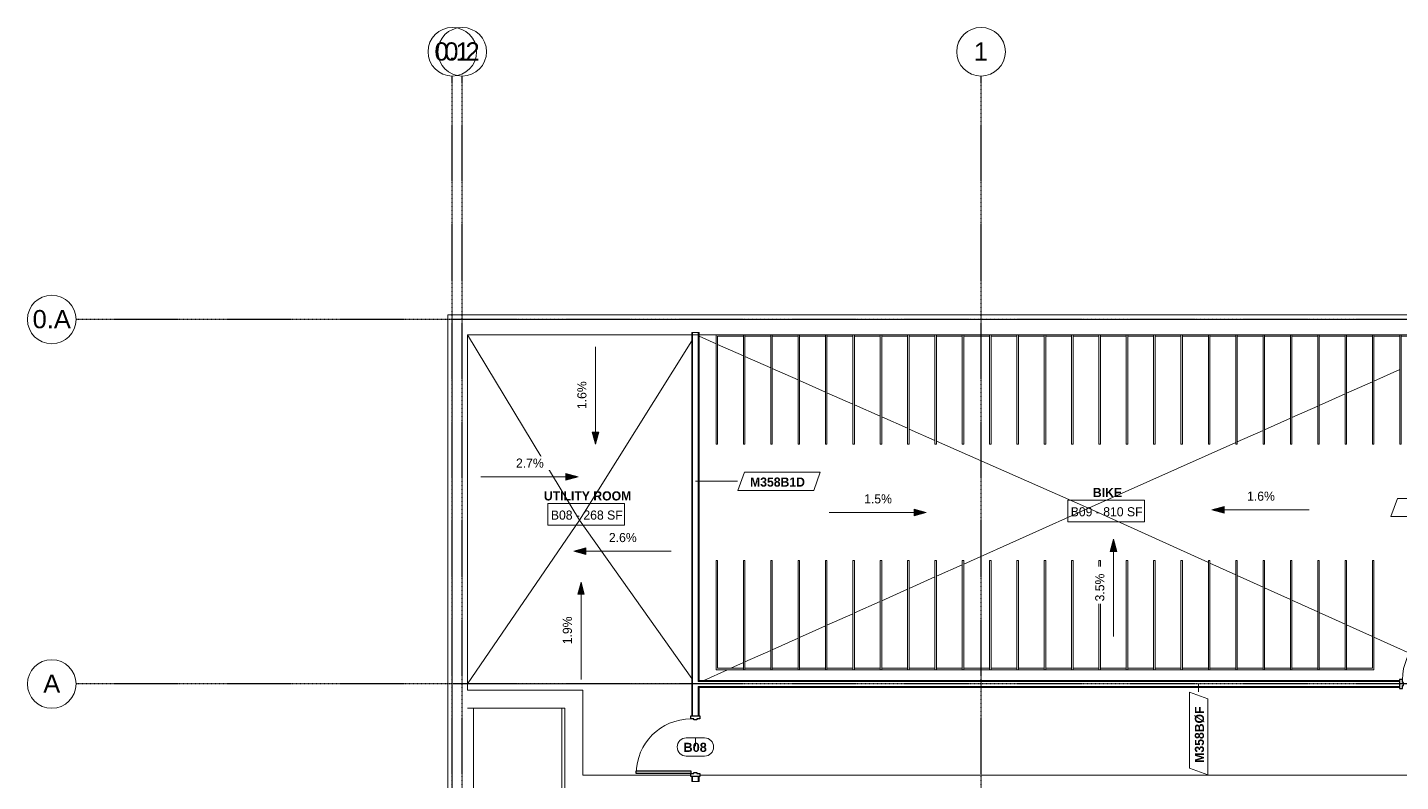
# Model space of a CAD drawing. Header units: inches. Extents: x -4110 to -1846, y 9754 to 12280.
# Drawn here: x -4109 to -3205, y 11783 to 12280 of the extents above; entities that cross this region are included whole.
import ezdxf

# ---------------------------------------------------------------- set-up
doc = ezdxf.new("R2010")
doc.units = ezdxf.units.IN
doc.header["$MEASUREMENT"] = 0
doc.linetypes.add('Grid Line 1_2_', pattern=[0.875, 0.5, -0.125, 0.125, -0.125])
for name, color, linetype, lineweight in [('0-1', 7, 'Continuous', 5), ('0-3', 8, 'Continuous', 9), ('0-4', 155, 'Continuous', 5), ('A-AREA-IDEN', 2, 'Continuous', 9), ('A-DOOR-2', 250, 'Continuous', 9), ('A-DOOR-3', 8, 'Continuous', 9), ('A-DOOR-4', 31, 'Continuous', 30), ('A-DOOR-FRAM', 31, 'Continuous', 30), ('A-DOOR-IDEN', 31, 'Continuous', 9), ('A-FLOR-1', 8, 'Continuous', 9), ('A-FLOR-2', 250, 'Continuous', 9), ('A-GENM-1', 250, 'Continuous', 9), ('A-WALL', 113, 'Continuous', 18), ('A-WALL-IDEN', 211, 'Continuous', 9), ('C-TOPO-1', 250, 'Continuous', 9), ('G-ANNO-DIMS', 111, 'Continuous', 9), ('I-WALL-2', 2, 'Continuous', 9), ('S-FNDN-1', 250, 'Continuous', 9), ('S-GRID-1', 1, 'Grid Line 1_2_', 30), ('S-GRID-IDEN', 1, 'Continuous', 9), ('S-GRID-IDEN-1', 165, 'Continuous', 9)]:
    doc.layers.add(name, color=color, linetype=linetype, lineweight=lineweight)
doc.styles.add('Arial', font='arial.ttf', dxfattribs={"height": 12})
doc.styles.add('Arial_B', font='arialbd.ttf', dxfattribs={"height": 6})
doc.styles.add('Century Gothic', font='ufonts.com_century-gothic.ttf', dxfattribs={"height": 6})
doc.styles.add('Century Gothic_B', font='GOTHICB.TTF', dxfattribs={"height": 6})

# ---------------------------------------------------------------- blocks, each defined once
blk = doc.blocks.new('CTR  - Topography_rvt-1-ENLARGED FLOOR PLAN - BASEMENT')
at = {"layer": 'C-TOPO-1'}
for p, q in [((-3831.92, 12090.19), (-3832.32, 12090.19)), ((-3832.32, 12089.77), (-3832.32, 12090.19)), ((-3832.32, 12089.59), (-3832.32, 12090.19)), ((-3832.04, 12090.19), (-3832.32, 12090.19)), ((-3832.32, 12089.77), (-3832.32, 12089.17)), ((-3832.32, 12089.59), (-3832.32, 12089.17)), ((-3832.32, 12084.06), (-3832.32, 12089.17)), ((-3832.32, 12081.91), (-3832.32, 12089.17)), ((-3832.32, 12084.06), (-3832.32, 12076.75)), ((-3832.04, 12090.19), (-3831.64, 12090.19)), ((-3831.92, 12090.19), (-3831.64, 12090.19)), ((-3802.66, 12090.19), (-3831.64, 12090.19)), ((-3812.37, 12090.19), (-3831.64, 12090.19)), ((-3812.37, 12090.19), (-3784.75, 12090.19)), ((-3802.66, 12090.19), (-3784.75, 12090.19)), ((-3733.99, 12090.19), (-3784.75, 12090.19)), ((-3756.24, 12090.19), (-3784.75, 12090.19)), ((-3756.24, 12090.19), (-3710.1, 12090.19)), ((-3733.99, 12090.19), (-3710.1, 12090.19)), ((-3695.75, 12090.19), (-3710.1, 12090.19)), ((-3703.71, 12090.19), (-3710.1, 12090.19)), ((-3703.71, 12090.19), (-3690.14, 12090.19)), ((-3695.75, 12090.19), (-3690.14, 12090.19)), ((-3641.04, 12090.19), (-3690.14, 12090.19)), ((-3667.34, 12090.19), (-3690.14, 12090.19)), ((-3667.34, 12090.19), (-3609.02, 12090.19)), ((-3641.04, 12090.19), (-3609.02, 12090.19)), ((-3551.87, 12090.19), (-3609.02, 12090.19)), ((-3571.76, 12090.19), (-3609.02, 12090.19)), ((-3571.76, 12090.19), (-3514.61, 12090.19)), ((-3551.87, 12090.19), (-3514.61, 12090.19)), ((-3499.52, 12090.19), (-3514.61, 12090.19)), ((-3504.59, 12090.19), (-3514.61, 12090.19)), ((-3504.59, 12090.19), (-3489.22, 12090.19)), ((-3499.52, 12090.19), (-3489.22, 12090.19)), ((-3427.57, 12090.19), (-3489.22, 12090.19)), ((-3447.1, 12090.19), (-3489.22, 12090.19)), ((-3447.1, 12090.19), (-3385.4, 12090.19)), ((-3427.57, 12090.19), (-3385.4, 12090.19)), ((-3366.19, 12090.19), (-3385.4, 12090.19)), ((-3372.12, 12090.19), (-3385.4, 12090.19)), ((-3372.12, 12090.19), (-3352.69, 12090.19)), ((-3366.19, 12090.19), (-3352.69, 12090.19)), ((-3279.86, 12090.19), (-3352.69, 12090.19)), ((-3303.38, 12090.19), (-3352.69, 12090.19)), ((-3303.38, 12090.19), (-3233.21, 12090.19)), ((-3279.86, 12090.19), (-3233.21, 12090.19)), ((-3197.4, 12090.19), (-3233.21, 12090.19)), ((-3210.24, 12090.19), (-3233.21, 12090.19)), ((-3210.24, 12090.19), (-3174.38, 12090.19)), ((-3832.32, 12081.91), (-3832.32, 12076.75)), ((-3832.32, 12041.57), (-3832.32, 12076.75)), ((-3832.32, 12027.3), (-3832.32, 12076.75)), ((-3832.32, 12041.57), (-3832.32, 11992.12)), ((-3832.32, 12027.3), (-3832.32, 11992.12)), ((-3832.32, 11973.68), (-3832.32, 11992.12)), ((-3832.32, 11964.39), (-3832.32, 11992.12)), ((-3832.32, 11973.68), (-3832.32, 11947.77)), ((-3832.32, 11964.39), (-3832.32, 11947.77)), ((-3832.32, 11935.35), (-3832.32, 11947.77)), ((-3832.32, 11926.27), (-3832.32, 11947.77)), ((-3832.32, 11935.35), (-3832.32, 11914.61)), ((-3832.32, 11926.27), (-3832.32, 11914.61)), ((-3832.32, 11905.23), (-3832.32, 11914.61)), ((-3832.32, 11897.32), (-3832.32, 11914.61)), ((-3832.32, 11905.23), (-3832.32, 11887.94)), ((-3832.32, 11897.32), (-3832.32, 11887.94)), ((-3832.32, 11870.79), (-3832.32, 11887.94)), ((-3832.32, 11854.61), (-3832.32, 11887.94)), ((-3832.32, 11870.79), (-3832.32, 11839.17)), ((-3832.32, 11854.61), (-3832.32, 11839.17)), ((-3832.32, 11837.93), (-3832.32, 11839.17)), ((-3832.32, 11836.43), (-3832.32, 11839.17)), ((-3832.32, 11837.93), (-3832.32, 11835.24)), ((-3832.32, 11836.43), (-3832.32, 11835.24)), ((-3832.32, 11835), (-3832.32, 11835.24)), ((-3832.32, 11834.68), (-3832.32, 11835.24)), ((-3832.32, 11835), (-3832.32, 11834.44)), ((-3832.32, 11834.68), (-3832.32, 11834.44)), ((-3832.32, 11823.53), (-3832.32, 11834.44)), ((-3832.32, 11809.17), (-3832.32, 11834.44)), ((-3832.32, 11823.53), (-3832.32, 11798.26)), ((-3832.32, 11809.17), (-3832.32, 11798.26)), ((-3832.32, 11795.84), (-3832.32, 11798.26)), ((-3832.32, 11792.66), (-3832.32, 11798.26)), ((-3832.32, 11795.84), (-3832.32, 11790.25)), ((-3832.32, 11792.66), (-3832.32, 11790.25)), ((-3832.32, 11788.81), (-3832.32, 11790.25)), ((-3832.32, 11786.9), (-3832.32, 11790.25)), ((-3832.32, 11788.81), (-3832.32, 11785.46)), ((-3832.32, 11786.9), (-3832.32, 11785.46)), ((-3832.32, 11785.16), (-3832.32, 11785.46)), ((-3832.32, 11784.76), (-3832.32, 11785.46)), ((-3832.32, 11785.16), (-3832.32, 11784.45)), ((-3832.32, 11784.76), (-3832.32, 11784.45)), ((-3832.32, 11783.79), (-3832.32, 11784.45)), ((-3832.32, 11782.92), (-3832.32, 11784.45)), ((-3832.32, 11783.79), (-3832.32, 11782.25))]:
    blk.add_line(p, q, dxfattribs=at)
blk = doc.blocks.new('CTR - 1st Phase - Shell_rvt-1-ENLARGED FLOOR PLAN - BASEMENT')
at = {"layer": 'A-FLOR-1'}
for p, q in [((-3745.54, 11955.09), (-3819.32, 12077.19)), ((-3655.71, 12071.23), (-3666.89, 12076.17)), ((-3745.54, 11955.09), (-3671.76, 12073.08)), ((-3637.71, 12063.27), (-3654.71, 12070.79)), ((-3619.71, 12055.32), (-3636.71, 12062.83)), ((-3601.71, 12047.36), (-3618.71, 12054.87)), ((-3583.71, 12039.4), (-3600.71, 12046.92)), ((-3205.71, 12054.27), (-3222.71, 12046.69)), ((-3565.71, 12031.45), (-3582.71, 12038.96)), ((-3241.71, 12038.22), (-3258.71, 12030.63)), ((-3223.71, 12046.24), (-3240.71, 12038.66)), ((-3547.71, 12023.49), (-3564.71, 12031.01)), ((-3259.71, 12030.19), (-3276.71, 12022.61)), ((-3529.71, 12015.54), (-3546.71, 12023.05)), ((-3277.71, 12022.16), (-3294.71, 12014.58)), ((-3511.71, 12007.58), (-3528.71, 12015.09)), ((-3295.71, 12014.13), (-3312.71, 12006.55)), ((-3410.6, 11962.89), (-3510.71, 12007.14)), ((-3313.71, 12006.1), (-3410.6, 11962.89)), ((-3492.71, 11926.15), (-3410.6, 11962.89)), ((-3410.6, 11962.89), (-3331.71, 11927.27)), ((-3819.32, 11847.19), (-3745.54, 11955.09)), ((-3671.76, 11850.82), (-3745.54, 11955.09)), ((-3510.71, 11918.1), (-3493.71, 11925.71)), ((-3330.71, 11926.82), (-3313.71, 11919.14)), ((-3528.71, 11910.05), (-3511.71, 11917.65)), ((-3312.71, 11918.69), (-3295.71, 11911.02)), ((-3546.71, 11901.99), (-3529.71, 11909.6)), ((-3294.71, 11910.57), (-3277.71, 11902.89)), ((-3276.71, 11902.44), (-3259.71, 11894.77)), ((-3582.71, 11885.88), (-3565.71, 11893.49)), ((-3564.71, 11893.94), (-3547.71, 11901.54)), ((-3258.71, 11894.31), (-3241.71, 11886.64)), ((-3600.71, 11877.83), (-3583.71, 11885.44)), ((-3240.71, 11886.19), (-3223.71, 11878.51)), ((-3618.71, 11869.78), (-3601.71, 11877.38)), ((-3222.71, 11878.06), (-3169.64, 11854.1)), ((-3636.71, 11861.72), (-3619.71, 11869.33)), ((-3645.95, 11857.59), (-3637.71, 11861.28)), ((-3663.88, 11849.56), (-3648.18, 11856.59)), ((-3671.76, 11847.19), (-3819.32, 11847.19))]:
    blk.add_line(p, q, dxfattribs=at)
at = {"layer": 'S-FNDN-1'}
for p, q in [((-3832.32, 12090.19), (-3832.32, 10265.18)), ((-3829.32, 12090.19), (-3832.32, 12090.19)), ((-2838.32, 12090.19), (-3829.32, 12090.19)), ((-3829.32, 10265.18), (-3829.32, 12087.19)), ((-3829.32, 12087.19), (-2838.32, 12087.19))]:
    blk.add_line(p, q, dxfattribs=at)
blk = doc.blocks.new('Floors 2 - Floors 1-1909747-ENLARGED FLOOR PLAN - BASEMENT')
at = {"layer": 'A-FLOR-2'}
for p, q in [((-3757.32, 11831.19), (-3815.32, 11831.19)), ((-3815.32, 11831.19), (-3815.32, 11774.99)), ((-3757.32, 11775.19), (-3757.32, 11831.19)), ((-3815.32, 11774.99), (-3757.32, 11774.99)), ((-3757.32, 11774.99), (-3757.32, 11775.19))]:
    blk.add_line(p, q, dxfattribs=at)
blk = doc.blocks.new('Grid - Grid Head - Circle-1738874-ENLARGED FLOOR PLAN - BASEMENT')
at = {"layer": 'S-GRID-IDEN-1'}
for start, end in [(360, 180), (180, 360)]:
    blk.add_arc((0, 0), 0.25, start, end, dxfattribs=at)
blk = doc.blocks.new('CTR - 1st Phase - Structure_rvt-1-ENLARGED FLOOR PLAN - BASEMENT')
at = {"layer": 'S-FNDN-1'}
for p, q in [((-2838.32, 12087.19), (-3829.32, 12087.19)), ((-3829.32, 12087.19), (-3829.32, 12077.19)), ((-3829.32, 12077.19), (-3829.32, 11831.19)), ((-3819.32, 12077.19), (-3011.14, 12077.19)), ((-3819.32, 11843.19), (-3819.32, 12077.19)), ((-3743.32, 11843.19), (-3819.32, 11843.19)), ((-3743.32, 11831.19), (-3743.32, 11843.19)), ((-3829.32, 11831.19), (-3829.32, 11556.19)), ((-3815.32, 11831.19), (-3819.32, 11831.19)), ((-3819.32, 11831.19), (-3755.32, 11831.19)), ((-3815.32, 11556.19), (-3815.32, 11831.19)), ((-3755.32, 11831.19), (-3755.32, 11787.19)), ((-3743.32, 11787.19), (-3743.32, 11831.19)), ((-3755.32, 11787.19), (-3755.32, 11775.19)), ((-3672.26, 11787.19), (-3743.32, 11787.19)), ((-3154.32, 11787.19), (-3666.51, 11787.19))]:
    blk.add_line(p, q, dxfattribs=at)
at = {"layer": 'S-GRID-1'}
for p, q in [((-3829.32, 9772.61), (-3829.32, 12247.5)), ((-3822.82, 9772.61), (-3822.82, 12247.5)), ((-3481.32, 9772.61), (-3481.32, 12247.5)), ((-1846.46, 12087.19), (-4076.95, 12087.19)), ((-1846.46, 11847.19), (-4076.95, 11847.19))]:
    blk.add_line(p, q, dxfattribs=at)
at = {"layer": '0-3'}
blk.add_blockref('Floors 2 - Floors 1-1909747-ENLARGED FLOOR PLAN - BASEMENT', (0, 0), dxfattribs=at)
at = {"layer": '0-4', "xscale": 63.99999999999997, "yscale": 63.99999999999997, "zscale": 63.99999999999997}
for p in [(-3829.32, 12263.5), (-3822.82, 12263.5), (-3481.32, 12263.5)]:
    blk.add_blockref('Grid - Grid Head - Circle-1738874-ENLARGED FLOOR PLAN - BASEMENT', p, dxfattribs=at)
at = {"layer": '0-4', "xscale": 63.99999999999997, "yscale": 63.99999999999997, "zscale": 63.99999999999997, "rotation": 89.99999999999986}
for p in [(-4092.95, 12087.19), (-4092.95, 11847.19)]:
    blk.add_blockref('Grid - Grid Head - Circle-1738874-ENLARGED FLOOR PLAN - BASEMENT', p, dxfattribs=at)
at = {"layer": 'S-GRID-IDEN', "char_height": 12, "attachment_point": 1, "style": 'Arial'}
for s, insert, width in [('0.1', (-3841.08, 12269.69), 28.28), ('0.2', (-3834.58, 12269.69), 28.28), ('1', (-3486.08, 12269.69), 11.312), ('0.A', (-4105.56, 12093.44), 30.502), ('A', (-4098.55, 11853.44), 13.534)]:
    blk.add_mtext(s, dxfattribs=dict(at, insert=insert, width=width))
blk = doc.blocks.new('Parking_Stall_Multiple - BIKE-2100576-ENLARGED FLOOR PLAN - BASEMENT')
at = {"layer": 'A-GENM-1'}
for p, q in [((72, 0), (0, 0)), ((0, 0), (0, -19)), ((72, -1), (72, 0)), ((1, -18), (1, -1)), ((1, -1), (72, -1)), ((72, -18), (0, -18)), ((0, -18), (0, -37)), ((72, -18), (1, -18)), ((72, -19), (72, -18)), ((72, -19), (72, -18)), ((0, -19), (72, -19)), ((1, -36), (1, -19)), ((1, -19), (72, -19)), ((72, -36), (0, -36)), ((0, -36), (0, -55)), ((72, -36), (1, -36)), ((72, -37), (72, -36)), ((72, -37), (72, -36)), ((0, -37), (72, -37)), ((1, -54), (1, -37)), ((1, -37), (72, -37)), ((72, -54), (0, -54)), ((0, -54), (0, -73)), ((72, -54), (1, -54)), ((72, -55), (72, -54)), ((72, -55), (72, -54)), ((0, -55), (72, -55)), ((1, -72), (1, -55)), ((1, -55), (72, -55)), ((72, -72), (0, -72)), ((0, -72), (0, -91)), ((72, -72), (1, -72)), ((72, -73), (72, -72)), ((72, -73), (72, -72)), ((0, -73), (72, -73)), ((1, -90), (1, -73)), ((1, -73), (72, -73)), ((72, -90), (0, -90)), ((0, -90), (0, -109)), ((72, -90), (1, -90)), ((72, -91), (72, -90)), ((72, -91), (72, -90)), ((0, -91), (72, -91)), ((1, -108), (1, -91)), ((1, -91), (72, -91)), ((72, -108), (0, -108)), ((0, -108), (0, -127)), ((72, -108), (1, -108)), ((72, -109), (72, -108)), ((72, -109), (72, -108)), ((0, -109), (72, -109)), ((1, -126), (1, -109)), ((1, -109), (72, -109)), ((72, -126), (0, -126)), ((0, -126), (0, -145)), ((72, -126), (1, -126)), ((72, -127), (72, -126)), ((72, -127), (72, -126)), ((0, -127), (72, -127)), ((1, -144), (1, -127)), ((1, -127), (72, -127)), ((72, -144), (0, -144)), ((0, -144), (0, -163)), ((72, -144), (1, -144)), ((72, -145), (72, -144)), ((72, -145), (72, -144)), ((0, -145), (72, -145)), ((1, -162), (1, -145)), ((1, -145), (72, -145)), ((72, -162), (0, -162)), ((0, -162), (0, -181)), ((72, -162), (1, -162)), ((72, -163), (72, -162)), ((72, -163), (72, -162)), ((0, -163), (72, -163)), ((1, -180), (1, -163)), ((1, -163), (72, -163)), ((72, -180), (0, -180)), ((0, -180), (0, -199)), ((72, -180), (1, -180)), ((72, -181), (72, -180)), ((72, -181), (72, -180)), ((0, -181), (72, -181)), ((1, -198), (1, -181)), ((1, -181), (72, -181)), ((72, -198), (0, -198)), ((0, -198), (0, -217)), ((72, -198), (1, -198)), ((72, -199), (72, -198)), ((72, -199), (72, -198)), ((0, -199), (72, -199)), ((1, -216), (1, -199)), ((1, -199), (72, -199)), ((72, -216), (0, -216)), ((0, -216), (0, -235)), ((72, -216), (1, -216)), ((72, -217), (72, -216)), ((72, -217), (72, -216)), ((0, -217), (72, -217)), ((1, -234), (1, -217)), ((1, -217), (72, -217)), ((72, -234), (0, -234)), ((0, -234), (0, -253)), ((72, -234), (1, -234)), ((72, -235), (72, -234)), ((72, -235), (72, -234)), ((0, -235), (72, -235)), ((1, -252), (1, -235)), ((1, -235), (72, -235)), ((72, -252), (0, -252)), ((0, -252), (0, -271)), ((0, -253), (72, -253)), ((72, -252), (1, -252)), ((1, -270), (1, -253)), ((1, -253), (72, -253)), ((72, -253), (72, -252)), ((72, -253), (72, -252)), ((72, -270), (0, -270)), ((0, -270), (0, -289)), ((0, -271), (72, -271)), ((72, -270), (1, -270)), ((1, -288), (1, -271)), ((1, -271), (72, -271)), ((72, -271), (72, -270)), ((72, -271), (72, -270)), ((72, -288), (0, -288)), ((0, -288), (0, -307)), ((0, -289), (72, -289)), ((72, -288), (1, -288)), ((1, -306), (1, -289)), ((1, -289), (72, -289)), ((72, -289), (72, -288)), ((72, -289), (72, -288)), ((72, -306), (0, -306)), ((0, -306), (0, -325)), ((0, -307), (72, -307)), ((72, -306), (1, -306)), ((1, -324), (1, -307)), ((1, -307), (72, -307)), ((72, -307), (72, -306)), ((72, -307), (72, -306)), ((72, -324), (0, -324)), ((0, -324), (0, -343)), ((0, -325), (72, -325)), ((72, -324), (1, -324)), ((1, -342), (1, -325)), ((1, -325), (72, -325)), ((72, -325), (72, -324)), ((72, -325), (72, -324)), ((72, -342), (0, -342)), ((0, -342), (0, -361)), ((0, -343), (72, -343)), ((72, -342), (1, -342)), ((1, -360), (1, -343)), ((1, -343), (72, -343)), ((72, -343), (72, -342)), ((72, -343), (72, -342)), ((72, -360), (0, -360)), ((0, -360), (0, -379)), ((0, -361), (72, -361)), ((72, -360), (1, -360)), ((1, -378), (1, -361)), ((1, -361), (72, -361)), ((72, -361), (72, -360)), ((72, -361), (72, -360)), ((72, -378), (0, -378)), ((0, -378), (0, -397)), ((0, -379), (72, -379)), ((72, -378), (1, -378)), ((1, -396), (1, -379)), ((1, -379), (72, -379)), ((72, -379), (72, -378)), ((72, -379), (72, -378)), ((72, -396), (0, -396)), ((0, -396), (0, -415)), ((0, -397), (72, -397)), ((72, -396), (1, -396)), ((1, -414), (1, -397)), ((1, -397), (72, -397)), ((72, -397), (72, -396)), ((72, -397), (72, -396)), ((72, -414), (0, -414)), ((0, -414), (0, -433)), ((0, -415), (72, -415)), ((72, -414), (1, -414)), ((1, -432), (1, -415)), ((1, -415), (72, -415)), ((72, -415), (72, -414)), ((72, -415), (72, -414)), ((0, -433), (72, -433)), ((72, -432), (1, -432)), ((72, -433), (72, -432))]:
    blk.add_line(p, q, dxfattribs=at)
blk = doc.blocks.new('HOLLOW METAL - HM - METAL LEAF - 3-0 x 7-0-2191987-ENLARGED FLOOR PLAN - BASEMENT')
at = {"layer": 'A-DOOR-2'}
blk.add_arc((18, -3.1875), 36, 180, 270, dxfattribs=at)
at = {"layer": 'A-DOOR-4'}
for p, q in [((16.25, -3.1875), (18, -3.1875)), ((16.25, -39.1875), (16.25, -3.1875)), ((18, -3.1875), (18, -39.1875)), ((18, -39.1875), (16.25, -39.1875))]:
    blk.add_line(p, q, dxfattribs=at)
at = {"layer": 'A-DOOR-FRAM'}
for p, q in [((-20, 2.5625), (-18, 2.5625)), ((-20, -3.1875), (-20, 2.5625)), ((-18, 2.5625), (-18, 0.625)), ((-18, 0.625), (-17.375, 0.625)), ((-17.375, 0.625), (-17.375, -1.25)), ((17.375, 0.625), (18, 0.625)), ((17.375, -1.25), (17.375, 0.625)), ((18, 2.5625), (20, 2.5625)), ((18, 0.625), (18, 2.5625)), ((20, 2.5625), (20, -3.1875)), ((-18, -3.1875), (-20, -3.1875)), ((-18, -1.25), (-18, -3.1875)), ((-17.375, -1.25), (-18, -1.25)), ((18, -1.25), (17.375, -1.25)), ((18, -3.1875), (18, -1.25)), ((20, -3.1875), (18, -3.1875))]:
    blk.add_line(p, q, dxfattribs=at)
blk = doc.blocks.new('Parking_Stall_Multiple - BIKE-2100173-ENLARGED FLOOR PLAN - BASEMENT')
at = {"layer": 'A-GENM-1'}
for p, q in [((1, 487), (1, 501.45)), ((72, 487), (0, 487)), ((0, 486), (72, 486)), ((72, 487), (1, 487)), ((1, 469), (1, 486)), ((1, 486), (72, 486)), ((72, 486), (72, 487)), ((72, 486), (72, 487)), ((72, 469), (0, 469)), ((0, 468), (72, 468)), ((72, 469), (1, 469)), ((1, 451), (1, 468)), ((1, 468), (72, 468)), ((72, 468), (72, 469)), ((72, 468), (72, 469)), ((72, 451), (0, 451)), ((0, 450), (72, 450)), ((72, 451), (1, 451)), ((1, 433), (1, 450)), ((1, 450), (72, 450)), ((72, 450), (72, 451)), ((72, 450), (72, 451)), ((72, 433), (0, 433)), ((0, 432), (72, 432)), ((72, 433), (1, 433)), ((1, 415), (1, 432)), ((1, 432), (72, 432)), ((72, 432), (72, 433)), ((72, 432), (72, 433)), ((72, 415), (0, 415)), ((0, 414), (72, 414)), ((72, 415), (1, 415)), ((1, 397), (1, 414)), ((1, 414), (72, 414)), ((72, 414), (72, 415)), ((72, 414), (72, 415)), ((72, 397), (0, 397)), ((0, 396), (72, 396)), ((72, 397), (1, 397)), ((1, 379), (1, 396)), ((1, 396), (72, 396)), ((72, 396), (72, 397)), ((72, 396), (72, 397)), ((72, 379), (0, 379)), ((0, 378), (72, 378)), ((72, 379), (1, 379)), ((1, 361), (1, 378)), ((1, 378), (72, 378)), ((72, 378), (72, 379)), ((72, 378), (72, 379)), ((72, 361), (0, 361)), ((0, 360), (72, 360)), ((72, 361), (1, 361)), ((1, 343), (1, 360)), ((1, 360), (72, 360)), ((72, 360), (72, 361)), ((72, 360), (72, 361)), ((72, 343), (0, 343)), ((0, 342), (72, 342)), ((72, 343), (1, 343)), ((1, 325), (1, 342)), ((1, 342), (72, 342)), ((72, 342), (72, 343)), ((72, 342), (72, 343)), ((72, 325), (0, 325)), ((0, 324), (72, 324)), ((72, 325), (1, 325)), ((1, 307), (1, 324)), ((1, 324), (72, 324)), ((72, 324), (72, 325)), ((72, 324), (72, 325)), ((72, 307), (0, 307)), ((0, 306), (72, 306)), ((72, 307), (1, 307)), ((1, 289), (1, 306)), ((1, 306), (72, 306)), ((72, 306), (72, 307)), ((72, 306), (72, 307)), ((72, 289), (0, 289)), ((0, 288), (72, 288)), ((72, 289), (1, 289)), ((1, 271), (1, 288)), ((1, 288), (72, 288)), ((72, 288), (72, 289)), ((72, 288), (72, 289)), ((72, 271), (0, 271)), ((0, 270), (72, 270)), ((72, 271), (1, 271)), ((1, 253), (1, 270)), ((1, 270), (72, 270)), ((72, 270), (72, 271)), ((72, 270), (72, 271)), ((72, 253), (0, 253)), ((0, 252), (72, 252)), ((72, 253), (1, 253)), ((1, 235), (1, 252)), ((1, 252), (72, 252)), ((72, 252), (72, 253)), ((72, 252), (72, 253)), ((72, 235), (0, 235)), ((72, 235), (1, 235)), ((72, 234), (72, 235)), ((72, 234), (72, 235)), ((0, 234), (72, 234)), ((1, 217), (1, 234)), ((1, 234), (72, 234)), ((72, 217), (0, 217)), ((72, 217), (1, 217)), ((72, 216), (72, 217)), ((72, 216), (72, 217)), ((0, 216), (72, 216)), ((1, 199), (1, 216)), ((1, 216), (72, 216)), ((72, 199), (0, 199)), ((72, 199), (1, 199)), ((72, 198), (72, 199)), ((72, 198), (72, 199)), ((0, 198), (72, 198)), ((1, 181), (1, 198)), ((1, 198), (72, 198)), ((72, 181), (0, 181)), ((72, 181), (1, 181)), ((72, 180), (72, 181)), ((72, 180), (72, 181)), ((0, 180), (72, 180)), ((1, 163), (1, 180)), ((1, 180), (72, 180)), ((72, 163), (0, 163)), ((72, 163), (1, 163)), ((72, 162), (72, 163)), ((72, 162), (72, 163)), ((0, 162), (72, 162)), ((1, 145), (1, 162)), ((1, 162), (72, 162)), ((72, 145), (0, 145)), ((72, 145), (1, 145)), ((72, 144), (72, 145)), ((72, 144), (72, 145)), ((0, 144), (72, 144)), ((1, 127), (1, 144)), ((1, 144), (72, 144)), ((72, 127), (0, 127)), ((72, 127), (1, 127)), ((72, 126), (72, 127)), ((72, 126), (72, 127)), ((0, 126), (72, 126)), ((1, 109), (1, 126)), ((1, 126), (72, 126)), ((72, 109), (0, 109)), ((72, 109), (1, 109)), ((72, 108), (72, 109)), ((72, 108), (72, 109)), ((0, 108), (72, 108)), ((1, 91), (1, 108)), ((1, 108), (72, 108)), ((72, 91), (0, 91)), ((72, 91), (1, 91)), ((72, 90), (72, 91)), ((72, 90), (72, 91)), ((0, 90), (72, 90)), ((1, 73), (1, 90)), ((1, 90), (72, 90)), ((72, 73), (0, 73)), ((72, 73), (1, 73)), ((72, 72), (72, 73)), ((72, 72), (72, 73)), ((0, 72), (72, 72)), ((1, 55), (1, 72)), ((1, 72), (72, 72)), ((72, 55), (0, 55)), ((72, 55), (1, 55)), ((72, 54), (72, 55)), ((72, 54), (72, 55)), ((0, 54), (72, 54)), ((1, 37), (1, 54)), ((1, 54), (72, 54)), ((72, 37), (0, 37)), ((72, 37), (1, 37)), ((72, 36), (72, 37)), ((72, 36), (72, 37)), ((0, 36), (72, 36)), ((1, 19), (1, 36)), ((1, 36), (72, 36)), ((72, 19), (0, 19)), ((72, 19), (1, 19)), ((72, 18), (72, 19)), ((72, 18), (72, 19)), ((0, 18), (72, 18)), ((1, 1), (1, 18)), ((1, 18), (72, 18)), ((72, 1), (1, 1)), ((72, 0), (72, 1)), ((0, 0), (72, 0))]:
    blk.add_line(p, q, dxfattribs=at)
blk = doc.blocks.new('HOLLOW METAL - HM - METAL LEAF - 3-0 x 7-0-2191985-ENLARGED FLOOR PLAN - BASEMENT')
at = {"layer": 'A-DOOR-2'}
blk.add_arc((18, 3.125), 36, 90, 180, dxfattribs=at)
at = {"layer": 'A-DOOR-4'}
for p, q in [((18, 39.125), (16.25, 39.125)), ((16.25, 39.125), (16.25, 3.125)), ((18, 3.125), (18, 39.125)), ((16.25, 3.125), (18, 3.125))]:
    blk.add_line(p, q, dxfattribs=at)
at = {"layer": 'A-DOOR-FRAM'}
for p, q in [((-18, 3.125), (-20, 3.125)), ((-20, 3.125), (-20, -2.625)), ((-18, 1.1875), (-18, 3.125)), ((-17.375, 1.1875), (-18, 1.1875)), ((-17.375, -0.6875), (-17.375, 1.1875)), ((18, 1.1875), (17.375, 1.1875)), ((17.375, 1.1875), (17.375, -0.6875)), ((18, 3.125), (18, 1.1875)), ((20, 3.125), (18, 3.125)), ((20, -2.625), (20, 3.125)), ((-20, -2.625), (-18, -2.625)), ((-18, -2.625), (-18, -0.6875)), ((-18, -0.6875), (-17.375, -0.6875)), ((17.375, -0.6875), (18, -0.6875)), ((18, -0.6875), (18, -2.625)), ((18, -2.625), (20, -2.625))]:
    blk.add_line(p, q, dxfattribs=at)
blk = doc.blocks.new('Wall Tag - Arch Wall-633520-ENLARGED FLOOR PLAN - BASEMENT')
at = {"layer": 'A-WALL-IDEN'}
for p, q in [((-0.356, 0.094), (-0.424, -0.094)), ((0.424, 0.094), (-0.356, 0.094)), ((0.356, -0.094), (0.424, 0.094)), ((-0.424, -0.094), (0.356, -0.094))]:
    blk.add_line(p, q, dxfattribs=at)
blk = doc.blocks.new('Door Tag - Plans-594102-ENLARGED FLOOR PLAN - BASEMENT')
at = {"layer": 'A-DOOR-IDEN'}
for p, q in [((0.09375, 0.09375), (-0.09375, 0.09375)), ((-0.09375, -0.09375), (0.09375, -0.09375))]:
    blk.add_line(p, q, dxfattribs=at)
for centre, start, end in [((-0.09375, 0), 90, 270), ((0.09375, 0), 270, 90)]:
    blk.add_arc(centre, 0.09375, start, end, dxfattribs=at)

msp = doc.modelspace()

# ---------------------------------------------------------------- hatches: boundary and pattern name
at = {"layer": 'G-ANNO-DIMS'}
for points in [[(-3735.05, 12005.11), (-3732.91, 12013.11), (-3737.2, 12013.11)], [(-3735.05, 12005.11), (-3732.91, 12013.11), (-3737.2, 12013.11)], [(-3746.53, 11983.66), (-3754.53, 11985.8), (-3754.53, 11981.51)], [(-3517.36, 11960.11), (-3525.36, 11962.25), (-3525.36, 11957.96)], [(-3517.36, 11960.11), (-3525.36, 11962.25), (-3525.36, 11957.96)], [(-3329.31, 11961.88), (-3321.31, 11959.74), (-3321.31, 11964.03)], [(-3329.31, 11961.88), (-3321.31, 11959.74), (-3321.31, 11964.03)], [(-3394.19, 11942.45), (-3396.33, 11934.45), (-3392.04, 11934.45)], [(-3749.35, 11934.64), (-3741.35, 11932.5), (-3741.35, 11936.79)], [(-3744.61, 11914.24), (-3746.75, 11906.24), (-3742.47, 11906.24)], [(-3744.61, 11914.24), (-3746.75, 11906.24), (-3742.47, 11906.24)]]:
    msp.add_hatch(color=256, dxfattribs=at).paths.add_polyline_path(points, flags=0)

# ---------------------------------------------------------------- linework, layer by layer
at = {"layer": 'A-AREA-IDEN', "flags": 128}
for points in [[(-3766.45, 11966.08), (-3715.93, 11966.08), (-3715.93, 11951.74), (-3766.45, 11951.74)], [(-3424.29, 11968.26), (-3373.77, 11968.26), (-3373.77, 11953.93), (-3424.29, 11953.93)]]:
    msp.add_lwpolyline(points, close=True, dxfattribs=at)
at = {"layer": 'A-DOOR-IDEN'}
msp.add_line((-3669.32, 11806.18), (-3669.32, 11811.71), dxfattribs=at)
at = {"layer": 'A-WALL'}
for p, q in [((-3671.14, 11826.18), (-3671.14, 12078.59)), ((-3667.51, 11848.94), (-3667.51, 12078.59)), ((-3205.89, 11848.94), (-3667.51, 11848.94)), ((-3666.89, 11849.56), (-3666.89, 11848.94)), ((-3205.89, 11845.44), (-3667.51, 11845.44)), ((-3667.51, 11826.18), (-3667.51, 11845.44)), ((-3666.89, 11845.44), (-3666.89, 11844.81)), ((-3671.14, 11782.99), (-3671.14, 11786.18)), ((-3667.51, 11782.99), (-3667.51, 11786.18))]:
    msp.add_line(p, q, dxfattribs=at)
at = {"layer": 'A-WALL-IDEN'}
for p, q in [((-3669.32, 11980.65), (-3641.7, 11980.65)), ((-3338.1, 11847.19), (-3338.1, 11842.07))]:
    msp.add_line(p, q, dxfattribs=at)
at = {"layer": 'G-ANNO-DIMS'}
for p, q in [((-3732.91, 12013.11), (-3737.2, 12013.11)), ((-3737.2, 12013.11), (-3735.05, 12005.11)), ((-3732.91, 12013.11), (-3737.2, 12013.11)), ((-3737.2, 12013.11), (-3735.05, 12005.11)), ((-3735.05, 12005.11), (-3732.91, 12013.11)), ((-3735.05, 12005.11), (-3732.91, 12013.11)), ((-3746.53, 11983.66), (-3754.53, 11985.8)), ((-3754.53, 11985.8), (-3754.53, 11981.51)), ((-3754.53, 11981.51), (-3746.53, 11983.66)), ((-3517.36, 11960.11), (-3525.36, 11962.25)), ((-3525.36, 11962.25), (-3525.36, 11957.96)), ((-3517.36, 11960.11), (-3525.36, 11962.25)), ((-3525.36, 11962.25), (-3525.36, 11957.96)), ((-3525.36, 11957.96), (-3517.36, 11960.11)), ((-3525.36, 11957.96), (-3517.36, 11960.11)), ((-3321.31, 11964.03), (-3329.31, 11961.88)), ((-3321.31, 11964.03), (-3329.31, 11961.88)), ((-3329.31, 11961.88), (-3321.31, 11959.74)), ((-3329.31, 11961.88), (-3321.31, 11959.74)), ((-3321.31, 11959.74), (-3321.31, 11964.03)), ((-3321.31, 11959.74), (-3321.31, 11964.03)), ((-3394.19, 11942.45), (-3396.33, 11934.45)), ((-3392.04, 11934.45), (-3394.19, 11942.45)), ((-3741.35, 11936.79), (-3749.35, 11934.64)), ((-3749.35, 11934.64), (-3741.35, 11932.5)), ((-3741.35, 11932.5), (-3741.35, 11936.79)), ((-3396.33, 11934.45), (-3392.04, 11934.45)), ((-3744.61, 11914.24), (-3746.75, 11906.24)), ((-3744.61, 11914.24), (-3746.75, 11906.24)), ((-3742.47, 11906.24), (-3744.61, 11914.24)), ((-3742.47, 11906.24), (-3744.61, 11914.24)), ((-3746.75, 11906.24), (-3742.47, 11906.24)), ((-3746.75, 11906.24), (-3742.47, 11906.24))]:
    msp.add_line(p, q, dxfattribs=at)
at = {"layer": 'I-WALL-2'}
for p, q in [((-3671.76, 12078.59), (-3671.76, 11826.18)), ((-3666.89, 12078.59), (-3671.76, 12078.59)), ((-3666.89, 11849.56), (-3666.89, 12078.59)), ((-3205.89, 11849.56), (-3666.89, 11849.56)), ((-3666.89, 11844.81), (-3205.89, 11844.81)), ((-3666.89, 11826.18), (-3666.89, 11844.81)), ((-3671.76, 11786.18), (-3671.76, 11782.99)), ((-3666.89, 11782.99), (-3666.89, 11786.18)), ((-3671.76, 11782.99), (-3666.89, 11782.99))]:
    msp.add_line(p, q, dxfattribs=at)

# ---------------------------------------------------------------- block references
at = {"layer": '0-1'}
for name in ['CTR - 1st Phase - Structure_rvt-1-ENLARGED FLOOR PLAN - BASEMENT', 'CTR - 1st Phase - Shell_rvt-1-ENLARGED FLOOR PLAN - BASEMENT', 'CTR  - Topography_rvt-1-ENLARGED FLOOR PLAN - BASEMENT']:
    msp.add_blockref(name, (0, 0), dxfattribs=at)
at = {"layer": 'A-DOOR-3'}
msp.add_blockref('HOLLOW METAL - HM - METAL LEAF - 3-0 x 7-0-2191985-ENLARGED FLOOR PLAN - BASEMENT', (-3185.89, 11846.94), dxfattribs=at)
at = {"layer": 'A-DOOR-3', "rotation": 270}
msp.add_blockref('HOLLOW METAL - HM - METAL LEAF - 3-0 x 7-0-2191987-ENLARGED FLOOR PLAN - BASEMENT', (-3669.07, 11806.18), dxfattribs=at)
at = {"layer": 'A-DOOR-IDEN', "xscale": 63.99999999999997, "yscale": 63.99999999999997, "zscale": 63.99999999999997}
msp.add_blockref('Door Tag - Plans-594102-ENLARGED FLOOR PLAN - BASEMENT', (-3669.32, 11805.71), dxfattribs=at)
at = {"layer": 'A-GENM-1'}
for name, p, rotation in [('Parking_Stall_Multiple - BIKE-2100173-ENLARGED FLOOR PLAN - BASEMENT', (-3655.71, 12077.19), 269.9999999999967), ('Parking_Stall_Multiple - BIKE-2100576-ENLARGED FLOOR PLAN - BASEMENT', (-3655.71, 11856.59), 90.0000000000033)]:
    msp.add_blockref(name, p, dxfattribs=dict(at, rotation=rotation))
at = {"layer": 'A-WALL-IDEN', "xscale": 63.99999999999997, "yscale": 63.99999999999997, "zscale": 63.99999999999997}
for p in [(-3614.24, 11980.65), (-3184.47, 11963.41)]:
    msp.add_blockref('Wall Tag - Arch Wall-633520-ENLARGED FLOOR PLAN - BASEMENT', p, dxfattribs=at)
at = {"layer": 'A-WALL-IDEN', "xscale": 63.99999999999997, "yscale": 63.99999999999997, "zscale": 63.99999999999997, "rotation": 89.99999999999955}
msp.add_blockref('Wall Tag - Arch Wall-633520-ENLARGED FLOOR PLAN - BASEMENT', (-3338.1, 11814.61), dxfattribs=at)

# ---------------------------------------------------------------- texts
at = {"layer": 'A-AREA-IDEN', "char_height": 6, "attachment_point": 1}
for s, insert, width, style in [('BIKE', (-3407.7, 11976.24), 20.806, 'Century Gothic_B'), ('UTILITY ROOM', (-3769.03, 11974.05), 67.266, 'Century Gothic_B'), ('B08 - 268 SF', (-3764.45, 11961.41), 56.156, 'Century Gothic'), ('B09 - 810 SF', (-3422.29, 11963.59), 56.156, 'Century Gothic')]:
    msp.add_mtext(s, dxfattribs=dict(at, insert=insert, width=width, style=style))
at = {"layer": 'A-DOOR-IDEN', "insert": (-3677.19, 11808.47), "char_height": 6, "width": 18.786, "attachment_point": 1, "style": 'Arial_B'}
msp.add_mtext('B08', dxfattribs=at)
at = {"layer": 'A-WALL-IDEN', "insert": (-3633.35, 11983.15), "char_height": 6, "width": 46.056, "attachment_point": 1, "style": 'Century Gothic_B'}
msp.add_mtext('M358B1D', dxfattribs=at)
at = {"layer": 'A-WALL-IDEN', "insert": (-3340.59, 11795.34), "char_height": 6, "width": 46.46, "attachment_point": 1, "rotation": 90, "style": 'Century Gothic_B'}
msp.add_mtext('M358BØF', dxfattribs=at)

# ---------------------------------------------------------------- next in the draw order: texts
at = {"layer": 'G-ANNO-DIMS', "char_height": 6, "width": 21.3504, "attachment_point": 1, "rotation": 90, "line_spacing_factor": 0.984502, "style": 'Century Gothic', "bg_fill": 3, "box_fill_scale": 1.25, "bg_fill_color": 256, "bg_fill_true_color": 13158600, "bg_fill_transparency": 0}
for s, insert in [('1.6%', (-3747.04, 12028.21)), ('3.5%', (-3406.17, 11901.55)), ('1.9%', (-3756.6, 11873.35))]:
    msp.add_mtext(s, dxfattribs=dict(at, insert=insert))
at = {"layer": 'G-ANNO-DIMS', "char_height": 6, "width": 21.3504, "attachment_point": 1, "line_spacing_factor": 0.984502, "style": 'Century Gothic', "bg_fill": 3, "box_fill_scale": 1.25, "bg_fill_color": 256, "bg_fill_true_color": 13158600, "bg_fill_transparency": 0}
for s, insert in [('2.7%', (-3787.42, 11995.65)), ('1.6%', (-3306.21, 11973.87)), ('1.5%', (-3558.25, 11972.1)), ('2.6%', (-3726.25, 11946.63))]:
    msp.add_mtext(s, dxfattribs=dict(at, insert=insert))

# ---------------------------------------------------------------- next in the draw order: linework, layer by layer
at = {"layer": 'G-ANNO-DIMS'}
for p, q in [((-3735.05, 12069.11), (-3735.05, 12005.11)), ((-3810.53, 11983.66), (-3746.53, 11983.66)), ((-3581.36, 11960.11), (-3517.36, 11960.11)), ((-3265.31, 11961.88), (-3329.31, 11961.88)), ((-3394.19, 11878.45), (-3394.19, 11942.45)), ((-3685.35, 11934.64), (-3749.35, 11934.64)), ((-3744.61, 11850.24), (-3744.61, 11914.24))]:
    msp.add_line(p, q, dxfattribs=at)

# ---------------------------------------------------------------- next in the draw order: texts
at = {"layer": 'G-ANNO-DIMS', "char_height": 6, "width": 21.3504, "attachment_point": 1, "rotation": 90, "line_spacing_factor": 0.984502, "style": 'Century Gothic', "bg_fill": 3, "box_fill_scale": 1.25, "bg_fill_color": 256, "bg_fill_true_color": 13158600, "bg_fill_transparency": 0}
for s, insert in [('1.6%', (-3747.04, 12028.21)), ('1.9%', (-3756.6, 11873.35))]:
    msp.add_mtext(s, dxfattribs=dict(at, insert=insert))
at = {"layer": 'G-ANNO-DIMS', "char_height": 6, "width": 21.3504, "attachment_point": 1, "line_spacing_factor": 0.984502, "style": 'Century Gothic', "bg_fill": 3, "box_fill_scale": 1.25, "bg_fill_color": 256, "bg_fill_true_color": 13158600, "bg_fill_transparency": 0}
for s, insert in [('1.6%', (-3306.21, 11973.87)), ('1.5%', (-3558.25, 11972.1))]:
    msp.add_mtext(s, dxfattribs=dict(at, insert=insert))

# ---------------------------------------------------------------- next in the draw order: linework, layer by layer
at = {"layer": 'G-ANNO-DIMS'}
for p, q in [((-3735.05, 12069.11), (-3735.05, 12005.11)), ((-3581.36, 11960.11), (-3517.36, 11960.11)), ((-3265.31, 11961.88), (-3329.31, 11961.88)), ((-3744.61, 11850.24), (-3744.61, 11914.24))]:
    msp.add_line(p, q, dxfattribs=at)

doc.saveas('drawing.dxf')
